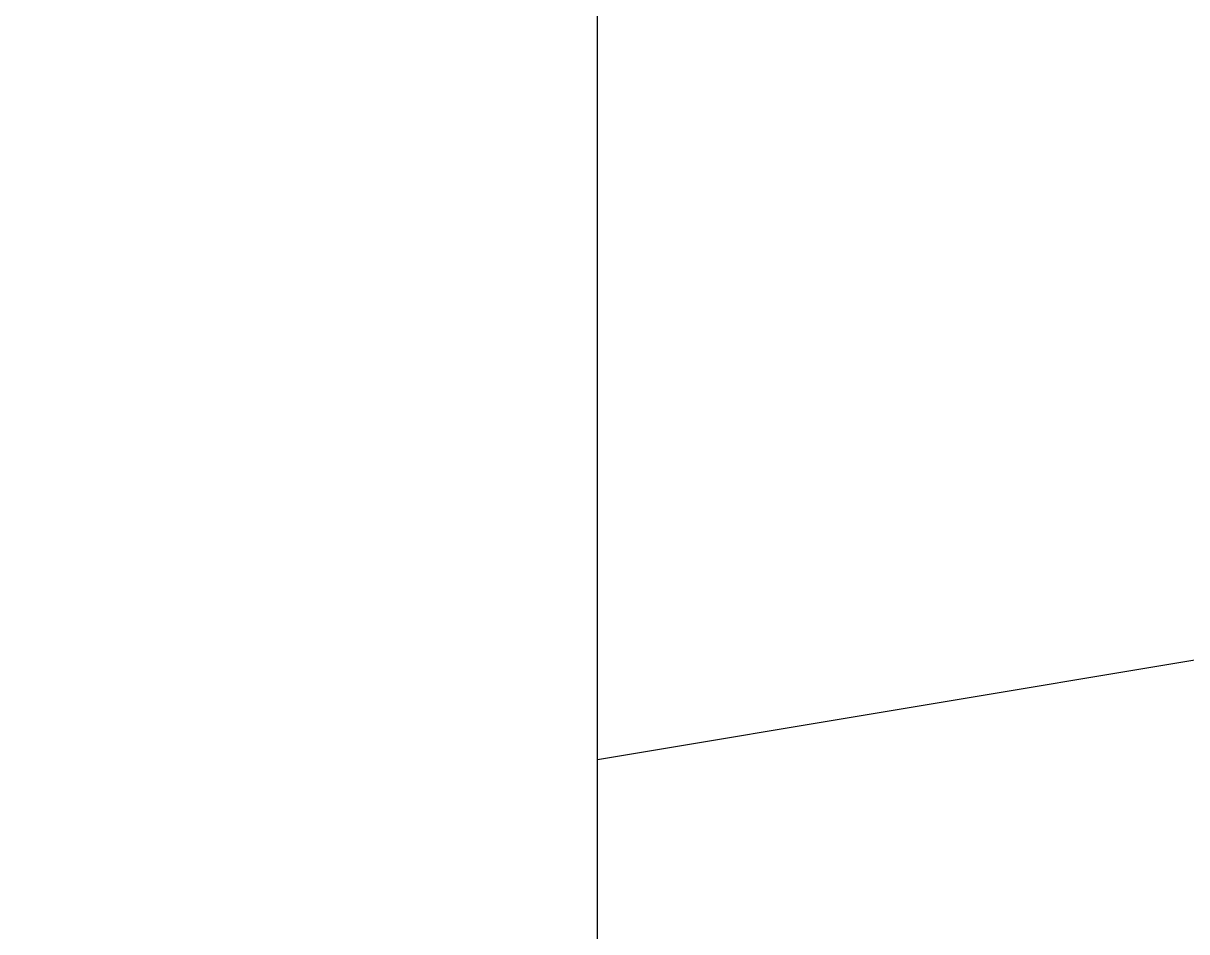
# Model space of a CAD drawing. Header units: metres. Extents: x 47789.1 to 47883.2, y 23415.6 to 23469.2.
# Drawn here: x 47838.0793 to 47838.3619, y 23454.5581 to 23454.7789 of the extents above; entities that cross this region are included whole.
import ezdxf

# ---------------------------------------------------------------- set-up
doc = ezdxf.new("R2010")
doc.units = ezdxf.units.M
doc.header["$LTSCALE"] = 0.25
doc.layers.add('ARQ_ALV CT', color=4, linetype='Continuous')
doc.layers.add('ARQ_CONC VS', color=2, linetype='Continuous')
doc.layers.add('ARQ_COTA_AZUL', color=5, linetype='Continuous', lineweight=20, true_color=0x0000ff)
doc.styles.add('cota', font='arial.ttf')
doc.dimstyles.new('Info 01 - annot', dxfattribs={"dimtxt": 2, "dimasz": 3, "dimexe": 1, "dimexo": 1, "dimgap": 1, "dimtad": 1, "dimzin": 4, "dimtxsty": 'cota', "dimblk": 'DOTSMALL', "dimcen": 2, "dimdle": 1, "dimclrd": 256, "dimclre": 256, "dimclrt": 1, "dimazin": 2, "dimtfac": 0.09, "dimtix": 1, "dimtmove": 2, "dimatfit": 2, "dimfxl": 5, "dimfxlon": 1, "dimtolj": 1, "dimtzin": 4, "dimlwd": -1, "dimarcsym": 1})

# ---------------------------------------------------------------- blocks, each defined once
blk = doc.blocks.new('_DotSmall')
at = {"color": 0, "linetype": 'ByBlock', "const_width": 0.5}
blk.add_lwpolyline([(-0.0625, 0, 1), (0.0625, 0, 1)], format="xyb", close=True, dxfattribs=at)

msp = doc.modelspace()

# ---------------------------------------------------------------- linework, layer by layer
at = {"layer": 'ARQ_ALV CT'}
msp.add_line((47838.21883, 23454.1), (47838.21883, 23454.85), dxfattribs=at)
at = {"layer": 'ARQ_CONC VS'}
msp.add_line((47838.21883, 23454.6), (47839.26883, 23454.775), dxfattribs=at)

# ---------------------------------------------------------------- leaders
at = {"layer": 'ARQ_COTA_AZUL', "annotation_type": 0, "has_hookline": 1, "hookline_direction": 0}
for points, text_width in [([(47831.16883, 23454.235), (47835.33603, 23454.24957)], 2.02087), ([(47837.70137, 23454.6), (47837.56685, 23453.56693), (47840.56685, 23453.56693)], 1.22442)]:
    msp.add_leader(points, dimstyle='Info 01 - annot', override={"dimscale": 0, "dimgap": 1, "dimtad": 0}, dxfattribs=dict(at, text_width=text_width))

doc.saveas('drawing.dxf')
